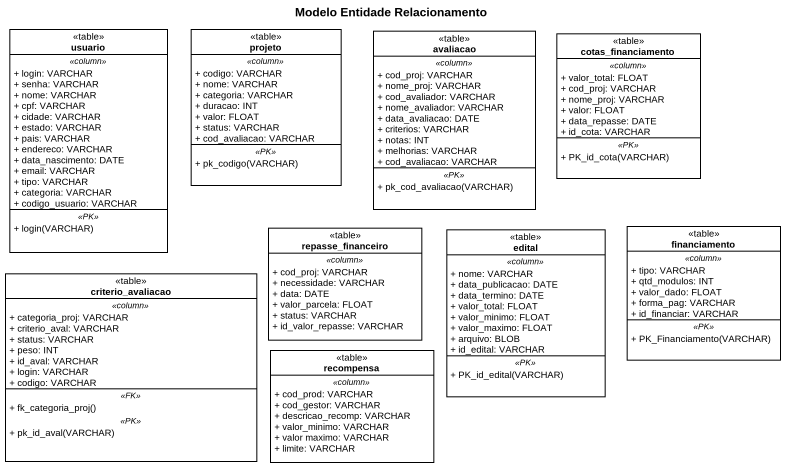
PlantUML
@startuml
title Modelo Entidade Relacionamento
hide circle
hide empty members
skinparam classAttributeIconSize 0
class usuario <<table>> {
  .. <<column>> ..
  + login: VARCHAR
  + senha: VARCHAR
  + nome: VARCHAR
  + cpf: VARCHAR
  + cidade: VARCHAR
  + estado: VARCHAR
  + pais: VARCHAR
  + endereco: VARCHAR
  + data_nascimento: DATE
  + email: VARCHAR
  + tipo: VARCHAR
  + categoria: VARCHAR
  + codigo_usuario: VARCHAR
  .. <<PK>> ..
  + login(VARCHAR)
}
class projeto <<table>> {
  .. <<column>> ..
  + codigo: VARCHAR
  + nome: VARCHAR
  + categoria: VARCHAR
  + duracao: INT
  + valor: FLOAT
  + status: VARCHAR
  + cod_avaliacao: VARCHAR
  .. <<PK>> ..
  + pk_codigo(VARCHAR)
}
class avaliacao <<table>> {
  .. <<column>> ..
  + cod_proj: VARCHAR
  + nome_proj: VARCHAR
  + cod_avaliador: VARCHAR
  + nome_avaliador: VARCHAR
  + data_avaliacao: DATE
  + criterios: VARCHAR
  + notas: INT
  + melhorias: VARCHAR
  + cod_avaliacao: VARCHAR
  .. <<PK>> ..
  + pk_cod_avaliacao(VARCHAR)
}
class cotas_financiamento <<table>> {
  .. <<column>> ..
  + valor_total: FLOAT
  + cod_proj: VARCHAR
  + nome_proj: VARCHAR
  + valor: FLOAT
  + data_repasse: DATE
  + id_cota: VARCHAR
  .. <<PK>> ..
  + PK_id_cota(VARCHAR)
}
class repasse_financeiro <<table>> {
  .. <<column>> ..
  + cod_proj: VARCHAR
  + necessidade: VARCHAR
  + data: DATE
  + valor_parcela: FLOAT
  + status: VARCHAR
  + id_valor_repasse: VARCHAR
}
class edital <<table>> {
  .. <<column>> ..
  + nome: VARCHAR
  + data_publicacao: DATE
  + data_termino: DATE
  + valor_total: FLOAT
  + valor_minimo: FLOAT
  + valor_maximo: FLOAT
  + arquivo: BLOB
  + id_edital: VARCHAR
  .. <<PK>> ..
  + PK_id_edital(VARCHAR)
}
class financiamento <<table>> {
  .. <<column>> ..
  + tipo: VARCHAR
  + qtd_modulos: INT
  + valor_dado: FLOAT
  + forma_pag: VARCHAR
  + id_financiar: VARCHAR
  .. <<PK>> ..
  + PK_Financiamento(VARCHAR)
}
class criterio_avaliacao <<table>> {
  .. <<column>> ..
  + categoria_proj: VARCHAR
  + criterio_aval: VARCHAR
  + status: VARCHAR
  + peso: INT
  + id_aval: VARCHAR
  + login: VARCHAR
  + codigo: VARCHAR
  .. <<FK>> ..
  + fk_categoria_proj()
  .. <<PK>> ..
  + pk_id_aval(VARCHAR)
}
class recompensa <<table>> {
  .. <<column>> ..
  + cod_prod: VARCHAR
  + cod_gestor: VARCHAR
  + descricao_recomp: VARCHAR
  + valor_minimo: VARCHAR
  + valor maximo: VARCHAR
  + limite: VARCHAR
}
@enduml
